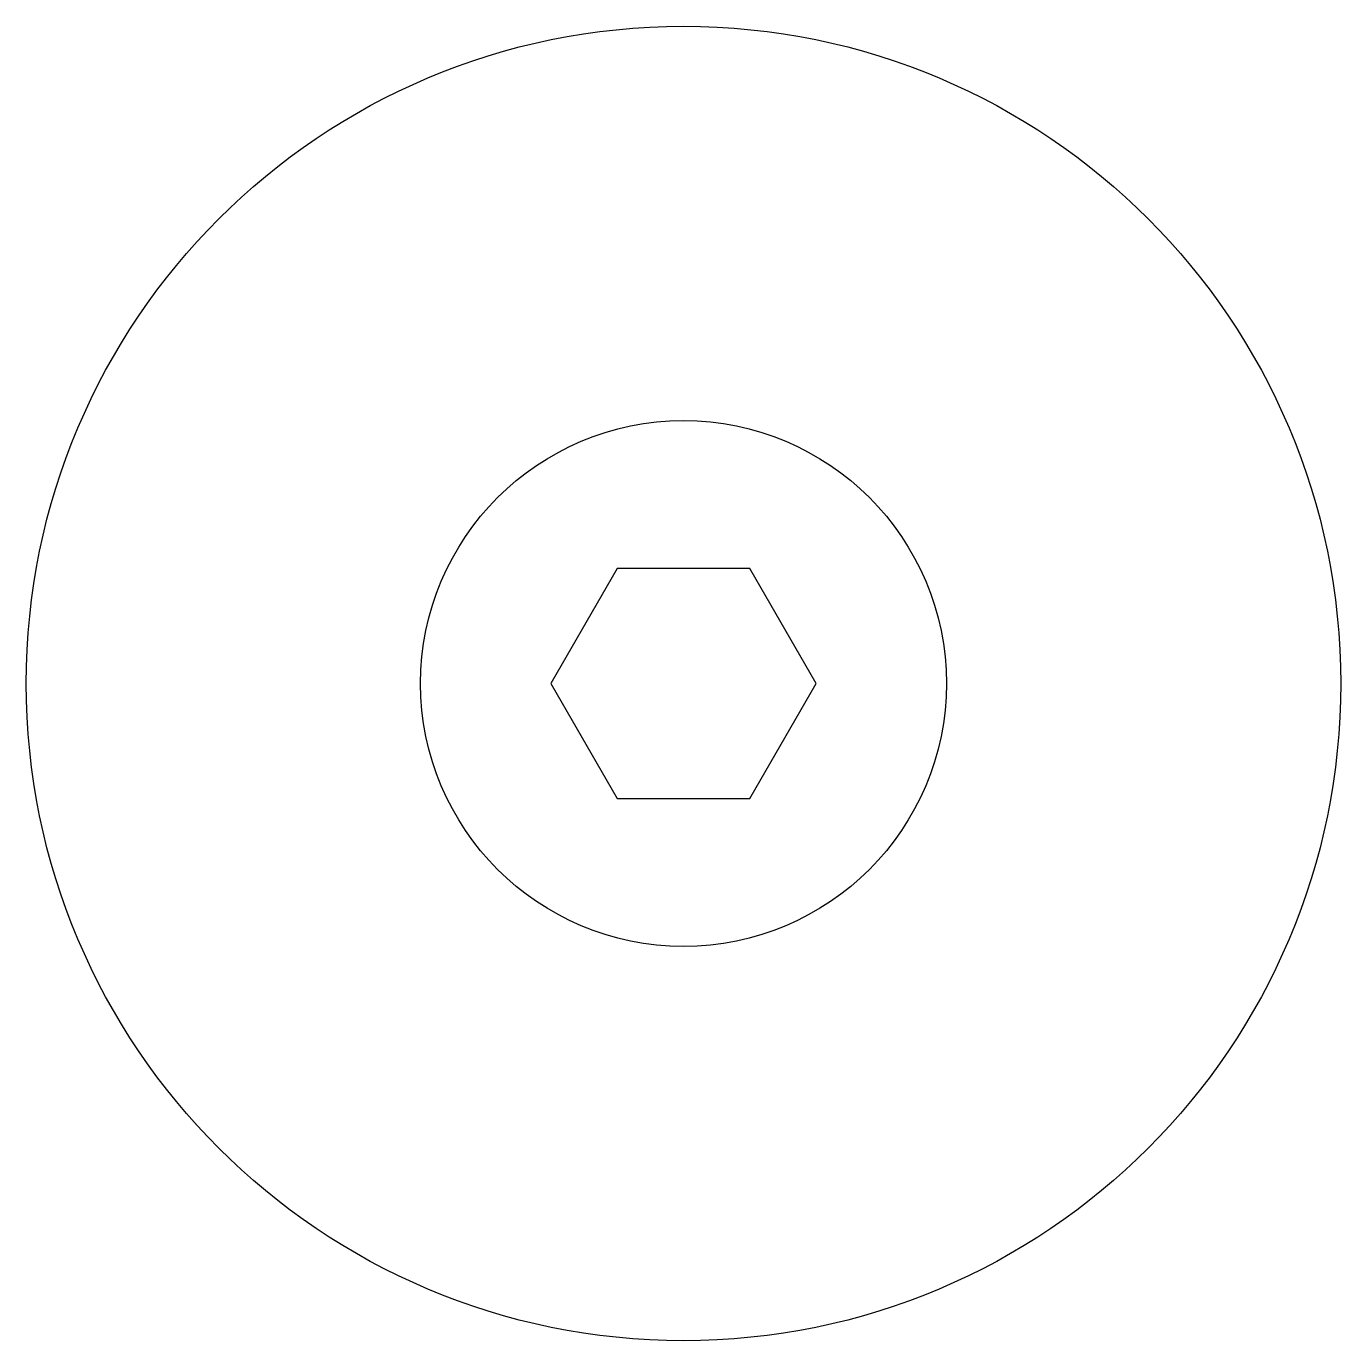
# Model space of a CAD drawing. Header units: millimetres. Extents: x -20 to 20, y -20 to 20.
import ezdxf

# ---------------------------------------------------------------- set-up
doc = ezdxf.new("R2010")
doc.units = ezdxf.units.MM
doc.layers.get('0').update_dxf_attribs({"linetype": 'CONTINUOUS'})

msp = doc.modelspace()

# ---------------------------------------------------------------- linework, layer by layer
msp.add_lwpolyline([(-2.021, 3.5), (-4.041, 0), (-2.021, -3.5), (2.021, -3.5), (4.041, 0), (2.021, 3.5)], close=True)
for radius in [20, 8]:
    msp.add_circle((0, 0), radius)

doc.saveas('drawing.dxf')
